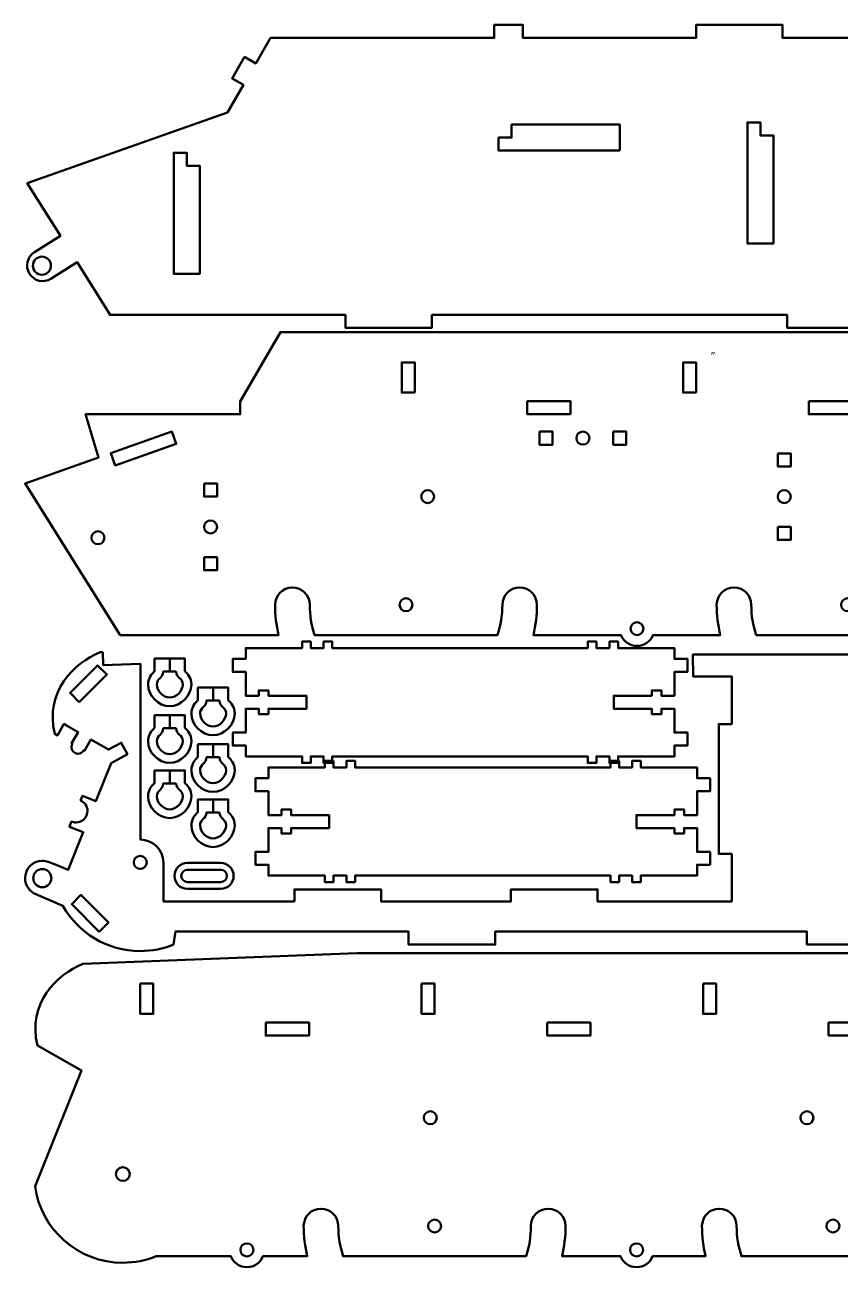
# Model space of a CAD drawing. Header units: inches. Extents: x -370 to 849, y -422 to 797.
# Drawn here: x -368.5 to -179.8, y 199.5 to 486.5 of the extents above; entities that cross this region are included whole.
import ezdxf

# ---------------------------------------------------------------- set-up
doc = ezdxf.new("R2010")
doc.units = ezdxf.units.IN
doc.header["$MEASUREMENT"] = 0
doc.layers.add('Layer 1', color=7, linetype='Continuous')

# ---------------------------------------------------------------- blocks, each defined once
blk = doc.blocks.new('block 77')
at = {"layer": 'Layer 1', "color": 7, "lineweight": 50, "true_color": 0xffffff}
for points in [[(-249.66, 392.49), (-246.66, 392.49), (-246.66, 389.48), (-249.66, 389.48), (-249.66, 392.49)], [(-232.66, 392.49), (-229.66, 392.49), (-229.66, 389.48), (-232.66, 389.48), (-232.66, 392.49)]]:
    blk.add_lwpolyline(points, dxfattribs=at)
blk = doc.blocks.new('block 78')
at = {"layer": 'Layer 1', "color": 7, "lineweight": 50, "true_color": 0xffffff}
for points in [[(-327.16, 380.48), (-324.16, 380.48), (-324.16, 377.48), (-327.16, 377.48), (-327.16, 380.48)], [(-327.16, 363.49), (-324.16, 363.49), (-324.16, 360.49), (-327.16, 360.49), (-327.16, 363.49)]]:
    blk.add_lwpolyline(points, dxfattribs=at)
blk = doc.blocks.new('block 79')
at = {"layer": 'Layer 1', "color": 7, "lineweight": 50, "true_color": 0xffffff}
for points in [[(-194.66, 387.48), (-191.66, 387.48), (-191.66, 384.48), (-194.66, 384.48), (-194.66, 387.48)], [(-194.66, 370.48), (-191.66, 370.48), (-191.66, 367.48), (-194.66, 367.48), (-194.66, 370.48)]]:
    blk.add_lwpolyline(points, dxfattribs=at)
blk = doc.blocks.new('block 76')
at = {"layer": 'Layer 1', "color": 7, "lineweight": 50, "true_color": 0xffffff}
for points in [[(-278.51, 401.5), (-281.51, 401.5), (-281.51, 408.5), (-278.51, 408.5), (-278.51, 401.5)], [(-213.51, 401.5), (-216.51, 401.5), (-216.51, 408.5), (-213.51, 408.5), (-213.51, 401.5)], [(-242.51, 396.5), (-252.51, 396.5), (-252.51, 399.5), (-242.51, 399.5), (-242.51, 396.5)], [(-187.51, 399.5), (-177.51, 399.5), (-177.51, 396.5), (-187.51, 396.5), (-187.51, 399.5)], [(-347.72, 384.67), (-348.71, 387.5), (-334.57, 392.49), (-333.57, 389.66), (-347.72, 384.67)]]:
    blk.add_lwpolyline(points, dxfattribs=at)
for points, knots in [([(-4.93, 388.39), (-4.93, 388.39), (5.21, 394.16), (5.21, 394.16), (7.59, 403.99), (0.8, 410.52), (-5.28, 413.03), (-5.28, 413.03), (-68.51, 415.5), (-68.51, 415.5), (-68.51, 415.5), (-309.51, 415.5), (-309.51, 415.5), (-309.51, 415.5), (-318.78, 399.48), (-318.78, 399.48), (-318.78, 399.48), (-318.78, 396.5), (-318.78, 396.5), (-318.78, 396.5), (-354.51, 396.5), (-354.51, 396.5), (-354.51, 396.5), (-351.51, 386.5), (-351.51, 386.5), (-351.51, 386.5), (-368.51, 380.5), (-368.51, 380.5), (-368.51, 380.5), (-346.51, 345.5), (-346.51, 345.5), (-346.51, 345.5), (-309.93, 345.5), (-309.93, 345.5), (-310.47, 347.78), (-310.75, 350.12), (-310.75, 352.5), (-310.75, 354.71), (-308.96, 356.5), (-306.75, 356.5), (-304.54, 356.5), (-302.75, 354.71), (-302.75, 352.5), (-302.75, 350.1), (-302.37, 347.75), (-301.63, 345.5), (-301.63, 345.5), (-259.38, 345.5), (-259.38, 345.5), (-258.64, 347.74), (-258.26, 350.1), (-258.26, 352.5), (-258.26, 354.71), (-256.47, 356.5), (-254.26, 356.5), (-252.05, 356.5), (-250.26, 354.71), (-250.26, 352.5), (-250.26, 350.12), (-250.54, 347.78), (-251.08, 345.5), (-251.08, 345.5), (-230.87, 345.5), (-230.87, 345.5), (-230.28, 344.02), (-228.84, 342.98), (-227.16, 342.98), (-225.47, 342.98), (-224.03, 344.02), (-223.44, 345.5), (-223.44, 345.5), (-207.94, 345.5), (-207.94, 345.5), (-208.48, 347.78), (-208.76, 350.12), (-208.76, 352.5), (-208.76, 354.71), (-206.97, 356.5), (-204.76, 356.5), (-202.55, 356.5), (-200.76, 354.71), (-200.76, 352.5), (-200.76, 350.1), (-200.38, 347.75), (-199.63, 345.5), (-199.63, 345.5), (-157.39, 345.5), (-157.39, 345.5), (-156.65, 347.74), (-156.26, 350.1), (-156.26, 352.5), (-156.26, 354.71), (-154.47, 356.5), (-152.26, 356.5), (-150.05, 356.5), (-148.26, 354.71), (-148.26, 352.5), (-148.26, 350.12), (-148.54, 347.78), (-149.08, 345.5), (-149.08, 345.5), (-136.87, 345.5), (-136.87, 345.5), (-136.27, 344.02), (-134.84, 342.98), (-133.15, 342.98), (-131.47, 342.98), (-130.03, 344.02), (-129.44, 345.5), (-129.44, 345.5), (-115.94, 345.5), (-115.94, 345.5), (-116.48, 347.78), (-116.76, 350.12), (-116.76, 352.5), (-116.76, 354.71), (-114.97, 356.5), (-112.76, 356.5), (-110.55, 356.5), (-108.76, 354.71), (-108.76, 352.5), (-108.76, 350.1), (-108.38, 347.75), (-107.63, 345.5), (-107.63, 345.5), (-65.39, 345.5), (-65.39, 345.5), (-64.64, 347.74), (-64.26, 350.1), (-64.26, 352.5), (-64.26, 354.71), (-62.47, 356.5), (-60.26, 356.5), (-58.05, 356.5), (-56.26, 354.71), (-56.26, 352.5), (-56.26, 350.12), (-56.54, 347.78), (-57.08, 345.5), (-57.08, 345.5), (-46.86, 345.5), (-46.86, 345.5), (-46.27, 344.02), (-44.84, 342.98), (-43.15, 342.98), (-41.47, 342.98), (-40.03, 344.02), (-39.44, 345.5), (-39.44, 345.5), (-22.18, 345.5), (-22.18, 345.5), (-19.81, 344.54), (-17.22, 344), (-14.51, 344), (-4.14, 344), (4.43, 351.71), (5.79, 361.71), (5.79, 361.71), (-4.93, 388.39), (-4.93, 388.39)], [0, 0, 0, 0, 1, 1, 1, 2, 2, 2, 3, 3, 3, 4, 4, 4, 5, 5, 5, 6, 6, 6, 7, 7, 7, 8, 8, 8, 9, 9, 9, 10, 10, 10, 11, 11, 11, 12, 12, 12, 13, 13, 13, 14, 14, 14, 15, 15, 15, 16, 16, 16, 17, 17, 17, 18, 18, 18, 19, 19, 19, 20, 20, 20, 21, 21, 21, 22, 22, 22, 23, 23, 23, 24, 24, 24, 25, 25, 25, 26, 26, 26, 27, 27, 27, 28, 28, 28, 29, 29, 29, 30, 30, 30, 31, 31, 31, 32, 32, 32, 33, 33, 33, 34, 34, 34, 35, 35, 35, 36, 36, 36, 37, 37, 37, 38, 38, 38, 39, 39, 39, 40, 40, 40, 41, 41, 41, 42, 42, 42, 43, 43, 43, 44, 44, 44, 45, 45, 45, 46, 46, 46, 47, 47, 47, 48, 48, 48, 49, 49, 49, 50, 50, 50, 51, 51, 51, 52, 52, 52, 53, 53, 53, 53]), ([(-239.66, 392.49), (-238.83, 392.49), (-238.16, 391.81), (-238.16, 390.99), (-238.16, 390.16), (-238.83, 389.49), (-239.66, 389.49), (-240.48, 389.49), (-241.16, 390.16), (-241.16, 390.99), (-241.16, 391.81), (-240.48, 392.49), (-239.66, 392.49)], [0, 0, 0, 0, 1, 1, 1, 2, 2, 2, 3, 3, 3, 4, 4, 4, 4]), ([(-275.51, 375.99), (-276.34, 375.99), (-277.01, 376.67), (-277.01, 377.49), (-277.01, 378.32), (-276.34, 378.99), (-275.51, 378.99), (-274.68, 378.99), (-274.01, 378.32), (-274.01, 377.49), (-274.01, 376.67), (-274.68, 375.99), (-275.51, 375.99)], [0, 0, 0, 0, 1, 1, 1, 2, 2, 2, 3, 3, 3, 4, 4, 4, 4]), ([(-193.16, 378.98), (-192.33, 378.98), (-191.66, 378.31), (-191.66, 377.48), (-191.66, 376.66), (-192.33, 375.98), (-193.16, 375.98), (-193.98, 375.98), (-194.66, 376.66), (-194.66, 377.48), (-194.66, 378.31), (-193.98, 378.98), (-193.16, 378.98)], [0, 0, 0, 0, 1, 1, 1, 2, 2, 2, 3, 3, 3, 4, 4, 4, 4]), ([(-325.66, 371.98), (-324.83, 371.98), (-324.16, 371.31), (-324.16, 370.48), (-324.16, 369.65), (-324.83, 368.98), (-325.66, 368.98), (-326.48, 368.98), (-327.16, 369.65), (-327.16, 370.48), (-327.16, 371.31), (-326.48, 371.98), (-325.66, 371.98)], [0, 0, 0, 0, 1, 1, 1, 2, 2, 2, 3, 3, 3, 4, 4, 4, 4]), ([(-351.66, 366.48), (-352.48, 366.48), (-353.16, 367.16), (-353.16, 367.98), (-353.16, 368.81), (-352.48, 369.48), (-351.66, 369.48), (-350.83, 369.48), (-350.16, 368.81), (-350.16, 367.98), (-350.16, 367.16), (-350.83, 366.48), (-351.66, 366.48)], [0, 0, 0, 0, 1, 1, 1, 2, 2, 2, 3, 3, 3, 4, 4, 4, 4]), ([(-280.51, 351), (-281.34, 351), (-282.01, 351.67), (-282.01, 352.5), (-282.01, 353.32), (-281.34, 353.99), (-280.51, 353.99), (-279.68, 353.99), (-279.01, 353.32), (-279.01, 352.5), (-279.01, 351.67), (-279.68, 351), (-280.51, 351)], [0, 0, 0, 0, 1, 1, 1, 2, 2, 2, 3, 3, 3, 4, 4, 4, 4]), ([(-178.51, 351), (-179.34, 351), (-180.01, 351.67), (-180.01, 352.5), (-180.01, 353.32), (-179.34, 353.99), (-178.51, 353.99), (-177.68, 353.99), (-177.01, 353.32), (-177.01, 352.5), (-177.01, 351.67), (-177.68, 351), (-178.51, 351)], [0, 0, 0, 0, 1, 1, 1, 2, 2, 2, 3, 3, 3, 4, 4, 4, 4]), ([(-227.16, 345.48), (-227.99, 345.48), (-228.66, 346.16), (-228.66, 346.98), (-228.66, 347.81), (-227.99, 348.48), (-227.16, 348.48), (-226.33, 348.48), (-225.66, 347.81), (-225.66, 346.98), (-225.66, 346.16), (-226.33, 345.48), (-227.16, 345.48)], [0, 0, 0, 0, 1, 1, 1, 2, 2, 2, 3, 3, 3, 4, 4, 4, 4])]:
    blk.add_open_spline(points, degree=3, knots=knots, dxfattribs=at)
at = {"layer": 'Layer 1'}
for name in ['block 77', 'block 79', 'block 78']:
    blk.add_blockref(name, (0, 0), dxfattribs=at)
blk = doc.blocks.new('block 80')
at = {"layer": 'Layer 1', "color": 7, "lineweight": 50, "true_color": 0xffffff}
for points in [[(-341.9, 264.99), (-338.9, 264.99), (-338.9, 257.98), (-341.9, 257.98), (-341.9, 264.99)], [(-276.9, 264.99), (-273.9, 264.99), (-273.9, 257.98), (-276.9, 257.98), (-276.9, 264.99)], [(-211.9, 264.99), (-208.9, 264.99), (-208.9, 257.98), (-211.9, 257.98), (-211.9, 264.99)], [(-312.9, 255.98), (-302.9, 255.98), (-302.9, 252.98), (-312.9, 252.98), (-312.9, 255.98)], [(-247.9, 255.98), (-237.9, 255.98), (-237.9, 252.98), (-247.9, 252.98), (-247.9, 255.98)], [(-172.9, 252.98), (-182.9, 252.98), (-182.9, 255.98), (-172.9, 255.98), (-172.9, 252.98)]]:
    blk.add_lwpolyline(points, dxfattribs=at)
for points, knots in [([(-366.2, 218.2), (-364.84, 208.2), (-356.28, 200.49), (-345.9, 200.49), (-343.19, 200.49), (-340.6, 201.03), (-338.23, 201.98), (-338.23, 201.98), (-320.97, 201.98), (-320.97, 201.98), (-320.38, 200.51), (-318.94, 199.47), (-317.26, 199.47), (-315.58, 199.47), (-314.14, 200.51), (-313.55, 201.98), (-313.55, 201.98), (-303.33, 201.98), (-303.33, 201.98), (-303.87, 204.27), (-304.15, 206.61), (-304.15, 208.99), (-304.15, 211.19), (-302.36, 212.98), (-300.15, 212.98), (-297.94, 212.98), (-296.15, 211.19), (-296.15, 208.99), (-296.15, 206.59), (-295.77, 204.23), (-295.03, 201.98), (-295.03, 201.98), (-252.78, 201.98), (-252.78, 201.98), (-252.04, 204.23), (-251.66, 206.59), (-251.66, 208.99), (-251.66, 211.19), (-249.87, 212.98), (-247.66, 212.98), (-245.45, 212.98), (-243.66, 211.19), (-243.66, 208.99), (-243.66, 206.61), (-243.94, 204.27), (-244.48, 201.98), (-244.48, 201.98), (-230.97, 201.98), (-230.97, 201.98), (-230.38, 200.51), (-228.94, 199.47), (-227.26, 199.47), (-225.58, 199.47), (-224.14, 200.51), (-223.55, 201.98), (-223.55, 201.98), (-211.33, 201.98), (-211.33, 201.98), (-211.87, 204.27), (-212.15, 206.61), (-212.15, 208.99), (-212.15, 211.19), (-210.36, 212.98), (-208.15, 212.98), (-205.94, 212.98), (-204.15, 211.19), (-204.15, 208.99), (-204.15, 206.59), (-203.77, 204.23), (-203.03, 201.98), (-203.03, 201.98), (-160.78, 201.98), (-160.78, 201.98), (-160.04, 204.23), (-159.66, 206.59), (-159.66, 208.99), (-159.66, 211.19), (-157.87, 212.98), (-155.66, 212.98), (-153.45, 212.98), (-151.66, 211.19), (-151.66, 208.99), (-151.66, 206.61), (-151.94, 204.27), (-152.48, 201.98), (-152.48, 201.98), (-136.97, 201.98), (-136.97, 201.98), (-136.38, 200.51), (-134.94, 199.47), (-133.26, 199.47), (-131.58, 199.47), (-130.14, 200.51), (-129.55, 201.98), (-129.55, 201.98), (-109.34, 201.98), (-109.34, 201.98), (-109.88, 204.27), (-110.16, 206.61), (-110.16, 208.99), (-110.16, 211.19), (-108.37, 212.98), (-106.16, 212.98), (-103.95, 212.98), (-102.16, 211.19), (-102.16, 208.99), (-102.16, 206.59), (-101.78, 204.23), (-101.03, 201.98), (-101.03, 201.98), (-58.79, 201.98), (-58.79, 201.98), (-58.04, 204.23), (-57.66, 206.59), (-57.66, 208.99), (-57.66, 211.19), (-55.87, 212.98), (-53.66, 212.98), (-51.45, 212.98), (-49.66, 211.19), (-49.66, 208.99), (-49.66, 206.61), (-49.94, 204.27), (-50.48, 201.98), (-50.48, 201.98), (-13.9, 201.98), (-13.9, 201.98), (-13.9, 201.98), (8.1, 236.99), (8.1, 236.99), (8.1, 236.99), (-8.9, 242.98), (-8.9, 242.98), (-8.9, 242.98), (-5.9, 252.99), (-5.9, 252.99), (-5.9, 252.99), (-41.63, 252.99), (-41.63, 252.99), (-41.63, 252.99), (-41.63, 255.97), (-41.63, 255.97), (-41.63, 255.97), (-50.9, 271.99), (-50.9, 271.99), (-50.9, 271.99), (-291.9, 271.99), (-291.9, 271.99), (-291.9, 271.99), (-355.13, 269.52), (-355.13, 269.52), (-361.22, 267.01), (-368.01, 260.48), (-365.63, 250.65), (-365.63, 250.65), (-355.49, 244.88), (-355.49, 244.88), (-355.49, 244.88), (-366.2, 218.2), (-366.2, 218.2)], [0, 0, 0, 0, 1, 1, 1, 2, 2, 2, 3, 3, 3, 4, 4, 4, 5, 5, 5, 6, 6, 6, 7, 7, 7, 8, 8, 8, 9, 9, 9, 10, 10, 10, 11, 11, 11, 12, 12, 12, 13, 13, 13, 14, 14, 14, 15, 15, 15, 16, 16, 16, 17, 17, 17, 18, 18, 18, 19, 19, 19, 20, 20, 20, 21, 21, 21, 22, 22, 22, 23, 23, 23, 24, 24, 24, 25, 25, 25, 26, 26, 26, 27, 27, 27, 28, 28, 28, 29, 29, 29, 30, 30, 30, 31, 31, 31, 32, 32, 32, 33, 33, 33, 34, 34, 34, 35, 35, 35, 36, 36, 36, 37, 37, 37, 38, 38, 38, 39, 39, 39, 40, 40, 40, 41, 41, 41, 42, 42, 42, 43, 43, 43, 44, 44, 44, 45, 45, 45, 46, 46, 46, 47, 47, 47, 48, 48, 48, 49, 49, 49, 50, 50, 50, 51, 51, 51, 52, 52, 52, 53, 53, 53, 53]), ([(-276.4, 233.98), (-276.4, 234.81), (-275.73, 235.49), (-274.9, 235.49), (-274.08, 235.49), (-273.4, 234.81), (-273.4, 233.98), (-273.4, 233.15), (-274.08, 232.48), (-274.9, 232.48), (-275.73, 232.48), (-276.4, 233.16), (-276.4, 233.98)], [0, 0, 0, 0, 1, 1, 1, 2, 2, 2, 3, 3, 3, 4, 4, 4, 4]), ([(-189.4, 233.98), (-189.4, 234.81), (-188.73, 235.49), (-187.9, 235.49), (-187.08, 235.49), (-186.4, 234.81), (-186.4, 233.98), (-186.4, 233.15), (-187.08, 232.48), (-187.9, 232.48), (-188.73, 232.48), (-189.4, 233.16), (-189.4, 233.98)], [0, 0, 0, 0, 1, 1, 1, 2, 2, 2, 3, 3, 3, 4, 4, 4, 4]), ([(-347.5, 220.98), (-347.5, 221.87), (-346.79, 222.58), (-345.9, 222.58), (-345.02, 222.58), (-344.3, 221.87), (-344.3, 220.98), (-344.3, 220.1), (-345.02, 219.38), (-345.9, 219.38), (-346.79, 219.38), (-347.5, 220.1), (-347.5, 220.98)], [0, 0, 0, 0, 1, 1, 1, 2, 2, 2, 3, 3, 3, 4, 4, 4, 4]), ([(-275.4, 208.98), (-275.4, 209.81), (-274.73, 210.48), (-273.9, 210.48), (-273.08, 210.48), (-272.4, 209.81), (-272.4, 208.98), (-272.4, 208.15), (-273.08, 207.48), (-273.9, 207.48), (-274.73, 207.49), (-275.4, 208.16), (-275.4, 208.98)], [0, 0, 0, 0, 1, 1, 1, 2, 2, 2, 3, 3, 3, 4, 4, 4, 4]), ([(-183.4, 208.98), (-183.4, 209.81), (-182.73, 210.48), (-181.9, 210.48), (-181.08, 210.48), (-180.4, 209.81), (-180.4, 208.98), (-180.4, 208.15), (-181.08, 207.48), (-181.9, 207.48), (-182.73, 207.48), (-183.4, 208.16), (-183.4, 208.98)], [0, 0, 0, 0, 1, 1, 1, 2, 2, 2, 3, 3, 3, 4, 4, 4, 4]), ([(-318.76, 203.47), (-318.76, 204.3), (-318.09, 204.97), (-317.26, 204.97), (-316.43, 204.97), (-315.76, 204.3), (-315.76, 203.47), (-315.76, 202.64), (-316.43, 201.97), (-317.26, 201.97), (-318.09, 201.97), (-318.76, 202.64), (-318.76, 203.47)], [0, 0, 0, 0, 1, 1, 1, 2, 2, 2, 3, 3, 3, 4, 4, 4, 4]), ([(-228.76, 203.47), (-228.76, 204.3), (-228.09, 204.97), (-227.26, 204.97), (-226.43, 204.97), (-225.76, 204.3), (-225.76, 203.47), (-225.76, 202.64), (-226.43, 201.97), (-227.26, 201.97), (-228.09, 201.97), (-228.76, 202.64), (-228.76, 203.47)], [0, 0, 0, 0, 1, 1, 1, 2, 2, 2, 3, 3, 3, 4, 4, 4, 4])]:
    blk.add_open_spline(points, degree=3, knots=knots, dxfattribs=at)
blk = doc.blocks.new('block 92')
at = {"layer": 'Layer 1', "color": 7, "lineweight": 50, "true_color": 0xffffff}
blk.add_open_spline([(-320.33, 289.86), (-320.33, 291.51), (-321.68, 292.86), (-323.33, 292.86), (-323.33, 292.86), (-330.98, 292.86), (-330.98, 292.86), (-332.63, 292.86), (-333.98, 291.51), (-333.98, 289.86), (-333.98, 289.86), (-333.98, 289.86), (-333.98, 289.86), (-333.98, 288.2), (-332.63, 286.86), (-330.98, 286.86), (-330.98, 286.86), (-323.33, 286.86), (-323.33, 286.86), (-321.68, 286.86), (-320.33, 288.2), (-320.33, 289.86), (-320.33, 289.86), (-320.33, 289.86), (-320.33, 289.86)], degree=3, knots=[0, 0, 0, 0, 1, 1, 1, 2, 2, 2, 3, 3, 3, 4, 4, 4, 5, 5, 5, 6, 6, 6, 7, 7, 7, 8, 8, 8, 8], dxfattribs=at)
at = {"layer": 'Layer 1', "color": 240, "lineweight": 50, "true_color": 0xed1c24}
blk.add_open_spline([(-321.89, 289.86), (-321.89, 290.65), (-322.53, 291.3), (-323.33, 291.3), (-323.33, 291.3), (-330.99, 291.3), (-330.99, 291.3), (-331.78, 291.3), (-332.43, 290.65), (-332.43, 289.86), (-332.43, 289.86), (-332.43, 289.86), (-332.43, 289.86), (-332.43, 289.06), (-331.78, 288.42), (-330.99, 288.42), (-330.99, 288.42), (-323.33, 288.42), (-323.33, 288.42), (-322.53, 288.42), (-321.89, 289.06), (-321.89, 289.86), (-321.89, 289.86), (-321.89, 289.86), (-321.89, 289.86)], degree=3, knots=[0, 0, 0, 0, 1, 1, 1, 2, 2, 2, 3, 3, 3, 4, 4, 4, 5, 5, 5, 6, 6, 6, 7, 7, 7, 8, 8, 8, 8], dxfattribs=at)

msp = doc.modelspace()

# ---------------------------------------------------------------- linework, layer by layer
at = {"layer": 'Layer 1', "color": 7, "lineweight": 50, "true_color": 0xffffff}
for points in [[(-231.14, 457.44), (-259.14, 457.44), (-259.14, 460.44), (-256.14, 460.44), (-256.14, 463.44), (-231.14, 463.44), (-231.14, 457.44)], [(-195.64, 435.94), (-201.64, 435.94), (-201.64, 463.94), (-198.64, 463.94), (-198.64, 460.94), (-195.64, 460.94), (-195.64, 435.94), (-195.64, 435.94)], [(-328.14, 428.94), (-334.14, 428.94), (-334.14, 456.94), (-331.14, 456.94), (-331.14, 453.94), (-328.14, 453.94), (-328.14, 428.94), (-328.14, 428.94)], [(-302.53, 343.98), (-304.53, 343.98), (-304.53, 342.48), (-317.53, 342.48), (-317.53, 339.98), (-320.53, 339.98), (-320.53, 336.98), (-317.53, 336.98), (-317.53, 331.49), (-314.53, 331.49), (-314.53, 332.73), (-312.28, 332.73), (-312.28, 331.49), (-303.53, 331.49), (-303.53, 328.49), (-312.28, 328.49), (-312.28, 327.23), (-314.53, 327.23), (-314.53, 328.49), (-317.53, 328.49), (-317.53, 322.98), (-320.53, 322.98), (-320.53, 319.98), (-317.53, 319.98), (-317.53, 317.48), (-304.53, 317.48), (-304.53, 315.98), (-302.53, 315.98), (-302.53, 317.48), (-299.53, 317.48), (-299.53, 315.98), (-297.53, 315.98), (-297.53, 317.48), (-238.53, 317.48), (-238.53, 315.98), (-236.53, 315.98), (-236.53, 317.48), (-233.53, 317.48), (-233.53, 315.98), (-231.52, 315.98), (-231.52, 317.48), (-218.53, 317.48), (-218.53, 319.98), (-215.53, 319.98), (-215.53, 322.98), (-218.53, 322.98), (-218.53, 328.49), (-221.52, 328.49), (-221.52, 327.23), (-223.77, 327.23), (-223.77, 328.49), (-232.52, 328.49), (-232.52, 331.49), (-223.77, 331.49), (-223.77, 332.73), (-221.52, 332.73), (-221.52, 331.49), (-218.53, 331.49), (-218.53, 336.98), (-215.53, 336.98), (-215.53, 339.98), (-218.53, 339.98), (-218.53, 342.48), (-231.52, 342.48), (-231.52, 343.98), (-233.53, 343.98), (-233.53, 342.48), (-236.53, 342.48), (-236.53, 343.98), (-238.53, 343.98), (-238.53, 342.48), (-297.53, 342.48), (-297.53, 343.98), (-299.53, 343.98), (-299.53, 342.48), (-302.53, 342.48), (-302.53, 343.98)], [(-335.08, 340.08), (-335.08, 337.08)], [(-355.98, 330.01), (-358.1, 332.13), (-351.73, 338.49), (-349.61, 336.37), (-355.98, 330.01)], [(-325.08, 333.37), (-325.08, 330.37)], [(-335.08, 326.99), (-335.08, 323.98)], [(-325.08, 320.27), (-325.08, 317.27)], [(-297.28, 316.42), (-299.28, 316.42), (-299.28, 314.92), (-312.28, 314.92), (-312.28, 312.42), (-315.28, 312.42), (-315.28, 309.42), (-312.28, 309.42), (-312.28, 303.92), (-309.28, 303.92), (-309.28, 305.17), (-307.04, 305.17), (-307.04, 303.92), (-298.28, 303.92), (-298.28, 300.92), (-307.04, 300.92), (-307.04, 299.67), (-309.28, 299.67), (-309.28, 300.92), (-312.28, 300.92), (-312.28, 295.42), (-315.28, 295.42), (-315.28, 292.42), (-312.28, 292.42), (-312.28, 289.92), (-299.28, 289.92), (-299.28, 288.42), (-297.28, 288.42), (-297.28, 289.92), (-294.28, 289.92), (-294.28, 288.42), (-292.28, 288.42), (-292.28, 289.92), (-233.28, 289.92), (-233.28, 288.42), (-231.28, 288.42), (-231.28, 289.92), (-228.28, 289.92), (-228.28, 288.42), (-226.28, 288.42), (-226.28, 289.92), (-213.28, 289.92), (-213.28, 292.42), (-210.28, 292.42), (-210.28, 295.42), (-213.28, 295.42), (-213.28, 300.92), (-216.28, 300.92), (-216.28, 299.67), (-218.52, 299.67), (-218.52, 300.92), (-227.28, 300.92), (-227.28, 303.92), (-218.52, 303.92), (-218.52, 305.17), (-216.28, 305.17), (-216.28, 303.92), (-213.28, 303.92), (-213.28, 309.42), (-210.28, 309.42), (-210.28, 312.42), (-213.28, 312.42), (-213.28, 314.92), (-226.28, 314.92), (-226.28, 316.42), (-228.28, 316.42), (-228.28, 314.92), (-231.28, 314.92), (-231.28, 316.42), (-233.28, 316.42), (-233.28, 314.92), (-292.28, 314.92), (-292.28, 316.42), (-294.28, 316.42), (-294.28, 314.92), (-297.28, 314.92), (-297.28, 316.42)], [(-335.08, 314.23), (-335.08, 311.23)], [(-325.08, 307.53), (-325.08, 304.53)], [(-351.36, 276.97), (-357.73, 283.33), (-355.61, 285.45), (-349.24, 279.09), (-351.36, 276.97)]]:
    msp.add_lwpolyline(points, dxfattribs=at)
for points, knots in [([(4.1, 435.83), (3.63, 435.83), (3.18, 435.75), (2.76, 435.6), (2.76, 435.6), (0.9, 434.9), (0.9, 434.9), (0.9, 434.9), (-1.87, 433.75), (-1.87, 433.75), (-1.87, 433.75), (-5.36, 442.43), (-5.36, 442.43), (-5.36, 442.43), (-2.57, 443.55), (-2.57, 443.55), (-2.57, 443.55), (-2.15, 443.73), (-2.15, 443.73), (-2.15, 443.73), (-2.14, 448.94), (-2.14, 448.94), (-2.14, 448.94), (0.86, 448.94), (0.86, 448.94), (0.86, 448.94), (0.86, 451.94), (0.86, 451.94), (0.86, 451.94), (-2.14, 451.94), (-2.14, 451.94), (-2.14, 451.94), (-2.36, 451.94), (-2.36, 451.94), (-2.36, 451.94), (-8.24, 449.59), (-8.24, 449.59), (-8.24, 449.59), (-11.78, 458.42), (-11.78, 458.42), (-11.78, 458.42), (-15.56, 460.49), (-15.56, 460.49), (-15.56, 460.49), (-14.11, 463.12), (-14.11, 463.12), (-14.11, 463.12), (-11.21, 461.53), (-11.21, 461.53), (-11.21, 461.53), (-7.13, 463.84), (-7.13, 463.84), (-7.13, 463.84), (-5.64, 461.23), (-5.64, 461.23), (-5.64, 461.23), (-5.44, 461.35), (-5.44, 461.35), (-5.18, 460.88), (-4.7, 460.56), (-4.13, 460.56), (-3.3, 460.56), (-2.63, 461.23), (-2.63, 462.06), (-2.63, 462.34), (-2.71, 462.6), (-2.84, 462.82), (-2.84, 462.82), (-2.67, 462.92), (-2.67, 462.92), (-2.67, 462.92), (-4.16, 465.53), (-4.16, 465.53), (-4.16, 465.53), (-1.46, 467.07), (-1.46, 467.07), (-1.46, 467.07), (-0.89, 467.47), (-0.89, 467.47), (-0.89, 467.47), (0.61, 464.79), (0.61, 464.79), (0.61, 464.79), (1.22, 465.13), (1.22, 465.13), (3.6, 474.97), (-3.19, 481.49), (-9.28, 484.01), (-9.28, 484.01), (-9.84, 484.03), (-9.84, 484.03), (-9.84, 484.03), (-9.95, 481.04), (-9.95, 481.04), (-9.95, 481.04), (-9.97, 481.03), (-9.97, 481.03), (-9.97, 481.03), (-18.54, 481.37), (-18.54, 481.37), (-18.54, 481.37), (-18.54, 440.75), (-18.54, 440.75), (-21.48, 440.75), (-23.86, 438.37), (-23.86, 435.43), (-23.86, 435.43), (-23.86, 426.44), (-23.86, 426.44), (-23.86, 426.44), (-54.14, 426.44), (-54.14, 426.44), (-54.14, 426.44), (-54.14, 429.23), (-54.14, 429.23), (-54.14, 429.23), (-74.13, 429.23), (-74.13, 429.23), (-74.13, 429.23), (-74.13, 426.44), (-74.13, 426.44), (-74.13, 426.44), (-104.13, 426.44), (-104.13, 426.44), (-104.13, 426.44), (-104.13, 429.23), (-104.13, 429.23), (-104.13, 429.23), (-124.13, 429.23), (-124.13, 429.23), (-124.13, 429.23), (-124.13, 426.44), (-124.13, 426.44), (-124.13, 426.44), (-155.14, 426.44), (-155.14, 426.44), (-155.14, 426.44), (-155.14, 437.44), (-155.14, 437.44), (-155.14, 437.44), (-152.14, 437.44), (-152.14, 437.44), (-152.14, 437.44), (-152.14, 467.44), (-152.14, 467.44), (-152.14, 467.44), (-155.14, 467.44), (-155.14, 467.44), (-155.14, 467.44), (-155.14, 478.44), (-155.14, 478.44), (-155.14, 478.44), (-146.2, 478.44), (-146.2, 478.44), (-146.2, 478.44), (-146.16, 483.47), (-146.16, 483.47), (-146.16, 483.47), (-193.52, 483.47), (-193.52, 483.47), (-193.52, 483.47), (-193.52, 486.47), (-193.52, 486.47), (-193.52, 486.47), (-213.52, 486.47), (-213.52, 486.47), (-213.52, 486.47), (-213.52, 483.47), (-213.52, 483.47), (-213.52, 483.47), (-253.52, 483.47), (-253.52, 483.47), (-253.52, 483.47), (-253.52, 486.47), (-253.52, 486.47), (-253.52, 486.47), (-260.14, 486.47), (-260.14, 486.47), (-260.14, 486.47), (-260.14, 483.47), (-260.14, 483.47), (-260.14, 483.47), (-311.78, 483.47), (-311.78, 483.47), (-311.78, 483.47), (-315.21, 477.55), (-315.21, 477.55), (-315.21, 477.55), (-317.81, 479.05), (-317.81, 479.05), (-317.81, 479.05), (-320.68, 474.1), (-320.68, 474.1), (-320.68, 474.1), (-318.08, 472.59), (-318.08, 472.59), (-318.08, 472.59), (-321.77, 466.22), (-321.77, 466.22), (-321.77, 466.22), (-367.98, 449.89), (-367.98, 449.89), (-367.98, 449.89), (-360.33, 437.73), (-360.33, 437.73), (-360.33, 437.73), (-366.34, 433.93), (-366.34, 433.93), (-368.03, 432.88), (-368.55, 430.65), (-367.49, 428.96), (-366.44, 427.27), (-364.21, 426.75), (-362.52, 427.81), (-362.52, 427.81), (-356.49, 431.63), (-356.49, 431.63), (-356.49, 431.63), (-348.86, 419.48), (-348.86, 419.48), (-348.86, 419.48), (-294.51, 419.48), (-294.51, 419.48), (-294.51, 419.48), (-294.51, 416.48), (-294.51, 416.48), (-294.51, 416.48), (-274.51, 416.48), (-274.51, 416.48), (-274.51, 416.48), (-274.51, 419.48), (-274.51, 419.48), (-274.51, 419.48), (-192.51, 419.48), (-192.51, 419.48), (-192.51, 419.48), (-192.51, 416.48), (-192.51, 416.48), (-192.51, 416.48), (-172.51, 416.48), (-172.51, 416.48), (-172.51, 416.48), (-172.51, 419.48), (-172.51, 419.48), (-172.51, 419.48), (-100.51, 419.48), (-100.51, 419.48), (-100.51, 419.48), (-100.51, 416.48), (-100.51, 416.48), (-100.51, 416.48), (-80.51, 416.48), (-80.51, 416.48), (-80.51, 416.48), (-80.51, 419.48), (-80.51, 419.48), (-80.51, 419.48), (-26.64, 419.48), (-26.64, 419.48), (-26.64, 419.48), (-26.19, 416.48), (-26.19, 416.48), (-23.81, 415.52), (-21.23, 414.98), (-18.51, 414.98), (-10.84, 414.98), (-4.15, 419.2), (-0.64, 425.45), (-0.64, 425.45), (5.6, 428.12), (5.6, 428.12), (7.06, 428.72), (8.1, 430.15), (8.1, 431.83), (8.1, 434.04), (6.3, 435.83), (4.1, 435.83)], [0, 0, 0, 0, 1, 1, 1, 2, 2, 2, 3, 3, 3, 4, 4, 4, 5, 5, 5, 6, 6, 6, 7, 7, 7, 8, 8, 8, 9, 9, 9, 10, 10, 10, 11, 11, 11, 12, 12, 12, 13, 13, 13, 14, 14, 14, 15, 15, 15, 16, 16, 16, 17, 17, 17, 18, 18, 18, 19, 19, 19, 20, 20, 20, 21, 21, 21, 22, 22, 22, 23, 23, 23, 24, 24, 24, 25, 25, 25, 26, 26, 26, 27, 27, 27, 28, 28, 28, 29, 29, 29, 30, 30, 30, 31, 31, 31, 32, 32, 32, 33, 33, 33, 34, 34, 34, 35, 35, 35, 36, 36, 36, 37, 37, 37, 38, 38, 38, 39, 39, 39, 40, 40, 40, 41, 41, 41, 42, 42, 42, 43, 43, 43, 44, 44, 44, 45, 45, 45, 46, 46, 46, 47, 47, 47, 48, 48, 48, 49, 49, 49, 50, 50, 50, 51, 51, 51, 52, 52, 52, 53, 53, 53, 54, 54, 54, 55, 55, 55, 56, 56, 56, 57, 57, 57, 58, 58, 58, 59, 59, 59, 60, 60, 60, 61, 61, 61, 62, 62, 62, 63, 63, 63, 64, 64, 64, 65, 65, 65, 66, 66, 66, 67, 67, 67, 68, 68, 68, 69, 69, 69, 70, 70, 70, 71, 71, 71, 72, 72, 72, 73, 73, 73, 74, 74, 74, 75, 75, 75, 76, 76, 76, 77, 77, 77, 78, 78, 78, 79, 79, 79, 80, 80, 80, 81, 81, 81, 82, 82, 82, 83, 83, 83, 84, 84, 84, 85, 85, 85, 86, 86, 86, 87, 87, 87, 88, 88, 88, 89, 89, 89, 90, 90, 90, 91, 91, 91, 92, 92, 92, 92]), ([(-364.6, 428.73), (-365.76, 428.73), (-366.7, 429.67), (-366.7, 430.83), (-366.7, 431.99), (-365.76, 432.92), (-364.6, 432.92), (-363.45, 432.92), (-362.51, 431.99), (-362.51, 430.83), (-362.51, 429.67), (-363.45, 428.73), (-364.6, 428.73)], [0, 0, 0, 0, 1, 1, 1, 2, 2, 2, 3, 3, 3, 4, 4, 4, 4]), ([(5.92, 291.44), (5.92, 291.44), (-0.09, 295.24), (-0.09, 295.24), (-0.09, 295.24), (7.56, 307.4), (7.56, 307.4), (7.56, 307.4), (-38.65, 323.73), (-38.65, 323.73), (-38.65, 323.73), (-42.34, 330.1), (-42.34, 330.1), (-42.34, 330.1), (-39.74, 331.61), (-39.74, 331.61), (-39.74, 331.61), (-42.61, 336.56), (-42.61, 336.56), (-42.61, 336.56), (-45.2, 335.06), (-45.2, 335.06), (-45.2, 335.06), (-48.63, 340.99), (-48.63, 340.99), (-48.63, 340.99), (-100.27, 340.99), (-100.27, 340.99), (-100.27, 340.99), (-100.27, 343.99), (-100.27, 343.99), (-100.27, 343.99), (-106.89, 343.99), (-106.89, 343.99), (-106.89, 343.99), (-106.89, 340.99), (-106.89, 340.99), (-106.89, 340.99), (-146.89, 340.99), (-146.89, 340.99), (-146.89, 340.99), (-146.89, 343.99), (-146.89, 343.99), (-146.89, 343.99), (-166.89, 343.99), (-166.89, 343.99), (-166.89, 343.99), (-166.89, 340.99), (-166.89, 340.99), (-166.89, 340.99), (-214.26, 340.99), (-214.26, 340.99), (-214.26, 340.99), (-214.22, 335.95), (-214.22, 335.95), (-214.22, 335.95), (-205.27, 335.95), (-205.27, 335.95), (-205.27, 335.95), (-205.27, 324.95), (-205.27, 324.95), (-205.27, 324.95), (-208.27, 324.95), (-208.27, 324.95), (-208.27, 324.95), (-208.27, 294.95), (-208.27, 294.95), (-208.27, 294.95), (-205.27, 294.95), (-205.27, 294.95), (-205.27, 294.95), (-205.27, 283.95), (-205.27, 283.95), (-205.27, 283.95), (-236.27, 283.95), (-236.27, 283.95), (-236.27, 283.95), (-236.27, 286.74), (-236.27, 286.74), (-236.27, 286.74), (-256.27, 286.74), (-256.27, 286.74), (-256.27, 286.74), (-256.27, 283.95), (-256.27, 283.95), (-256.27, 283.95), (-286.27, 283.95), (-286.27, 283.95), (-286.27, 283.95), (-286.27, 286.74), (-286.27, 286.74), (-286.27, 286.74), (-306.27, 286.74), (-306.27, 286.74), (-306.27, 286.74), (-306.27, 283.95), (-306.27, 283.95), (-306.27, 283.95), (-336.55, 283.95), (-336.55, 283.95), (-336.55, 283.95), (-336.55, 292.94), (-336.55, 292.94), (-336.55, 295.88), (-338.93, 298.26), (-341.87, 298.26), (-341.87, 298.26), (-341.87, 338.88), (-341.87, 338.88), (-341.87, 338.88), (-350.44, 338.54), (-350.44, 338.54), (-350.44, 338.54), (-350.46, 338.55), (-350.46, 338.55), (-350.46, 338.55), (-350.57, 341.54), (-350.57, 341.54), (-350.57, 341.54), (-351.13, 341.52), (-351.13, 341.52), (-357.22, 339.01), (-364.01, 332.48), (-361.63, 322.65), (-361.63, 322.65), (-361.02, 322.3), (-361.02, 322.3), (-361.02, 322.3), (-359.52, 324.98), (-359.52, 324.98), (-359.52, 324.98), (-358.95, 324.58), (-358.95, 324.58), (-358.95, 324.58), (-356.25, 323.04), (-356.25, 323.04), (-356.25, 323.04), (-357.74, 320.43), (-357.74, 320.43), (-357.74, 320.43), (-357.57, 320.34), (-357.57, 320.34), (-357.7, 320.11), (-357.78, 319.85), (-357.78, 319.57), (-357.78, 318.74), (-357.11, 318.07), (-356.28, 318.07), (-355.72, 318.07), (-355.23, 318.39), (-354.97, 318.86), (-354.97, 318.86), (-354.77, 318.74), (-354.77, 318.74), (-354.77, 318.74), (-353.28, 321.35), (-353.28, 321.35), (-353.28, 321.35), (-349.2, 319.04), (-349.2, 319.04), (-349.2, 319.04), (-346.3, 320.63), (-346.3, 320.63), (-346.3, 320.63), (-344.86, 318), (-344.86, 318), (-344.86, 318), (-348.63, 315.93), (-348.63, 315.93), (-348.63, 315.93), (-352.18, 307.1), (-352.18, 307.1), (-352.18, 307.1), (-355.25, 308.33), (-355.25, 308.33), (-355.25, 308.33), (-355.69, 307.29), (-355.69, 307.29), (-354.75, 306.88), (-354.08, 305.95), (-354.08, 304.85), (-354.08, 303.39), (-355.27, 302.21), (-356.73, 302.21), (-357.1, 302.21), (-357.44, 302.28), (-357.76, 302.42), (-357.76, 302.42), (-358.26, 301.25), (-358.26, 301.25), (-358.26, 301.25), (-357.84, 301.07), (-357.84, 301.07), (-357.84, 301.07), (-355.05, 299.94), (-355.05, 299.94), (-355.05, 299.94), (-358.54, 291.26), (-358.54, 291.26), (-358.54, 291.26), (-361.32, 292.41), (-361.32, 292.41), (-361.32, 292.41), (-363.18, 293.11), (-363.18, 293.11), (-363.6, 293.26), (-364.04, 293.34), (-364.51, 293.34), (-366.72, 293.34), (-368.51, 291.55), (-368.51, 289.34), (-368.51, 287.66), (-367.48, 286.23), (-366.01, 285.63), (-366.01, 285.63), (-359.77, 282.96), (-359.77, 282.96), (-356.26, 276.71), (-349.57, 272.5), (-341.9, 272.5), (-339.19, 272.5), (-336.6, 273.03), (-334.23, 273.99), (-334.23, 273.99), (-333.78, 276.99), (-333.78, 276.99), (-333.78, 276.99), (-279.9, 276.99), (-279.9, 276.99), (-279.9, 276.99), (-279.9, 273.99), (-279.9, 273.99), (-279.9, 273.99), (-259.9, 273.99), (-259.9, 273.99), (-259.9, 273.99), (-259.9, 276.99), (-259.9, 276.99), (-259.9, 276.99), (-187.9, 276.99), (-187.9, 276.99), (-187.9, 276.99), (-187.9, 274), (-187.9, 274), (-187.9, 274), (-167.9, 274), (-167.9, 274), (-167.9, 274), (-167.9, 276.99), (-167.9, 276.99), (-167.9, 276.99), (-85.9, 276.99), (-85.9, 276.99), (-85.9, 276.99), (-85.9, 274), (-85.9, 274), (-85.9, 274), (-65.9, 274), (-65.9, 274), (-65.9, 274), (-65.9, 276.99), (-65.9, 276.99), (-65.9, 276.99), (-11.56, 276.99), (-11.56, 276.99), (-11.56, 276.99), (-3.92, 289.14), (-3.92, 289.14), (-3.92, 289.14), (2.1, 285.32), (2.1, 285.32), (3.8, 284.27), (6.02, 284.78), (7.08, 286.47), (8.13, 288.17), (7.61, 290.39), (5.92, 291.44)], [0, 0, 0, 0, 1, 1, 1, 2, 2, 2, 3, 3, 3, 4, 4, 4, 5, 5, 5, 6, 6, 6, 7, 7, 7, 8, 8, 8, 9, 9, 9, 10, 10, 10, 11, 11, 11, 12, 12, 12, 13, 13, 13, 14, 14, 14, 15, 15, 15, 16, 16, 16, 17, 17, 17, 18, 18, 18, 19, 19, 19, 20, 20, 20, 21, 21, 21, 22, 22, 22, 23, 23, 23, 24, 24, 24, 25, 25, 25, 26, 26, 26, 27, 27, 27, 28, 28, 28, 29, 29, 29, 30, 30, 30, 31, 31, 31, 32, 32, 32, 33, 33, 33, 34, 34, 34, 35, 35, 35, 36, 36, 36, 37, 37, 37, 38, 38, 38, 39, 39, 39, 40, 40, 40, 41, 41, 41, 42, 42, 42, 43, 43, 43, 44, 44, 44, 45, 45, 45, 46, 46, 46, 47, 47, 47, 48, 48, 48, 49, 49, 49, 50, 50, 50, 51, 51, 51, 52, 52, 52, 53, 53, 53, 54, 54, 54, 55, 55, 55, 56, 56, 56, 57, 57, 57, 58, 58, 58, 59, 59, 59, 60, 60, 60, 61, 61, 61, 62, 62, 62, 63, 63, 63, 64, 64, 64, 65, 65, 65, 66, 66, 66, 67, 67, 67, 68, 68, 68, 69, 69, 69, 70, 70, 70, 71, 71, 71, 72, 72, 72, 73, 73, 73, 74, 74, 74, 75, 75, 75, 76, 76, 76, 77, 77, 77, 78, 78, 78, 79, 79, 79, 80, 80, 80, 81, 81, 81, 82, 82, 82, 83, 83, 83, 84, 84, 84, 85, 85, 85, 86, 86, 86, 87, 87, 87, 88, 88, 88, 89, 89, 89, 90, 90, 90, 91, 91, 91, 92, 92, 92, 92]), ([(-333.58, 340.08), (-333.58, 340.08), (-336.58, 340.08), (-336.58, 340.08), (-336.58, 340.08), (-338.58, 340.08), (-338.58, 340.08), (-338.58, 340.08), (-338.58, 337.17), (-338.58, 337.17), (-338.62, 337.11), (-338.69, 337.05), (-338.74, 337), (-339.21, 336.53), (-340.08, 335.66), (-340.08, 334.08), (-340.08, 331.47), (-337.69, 329.08), (-335.08, 329.08), (-332.46, 329.08), (-330.08, 331.47), (-330.08, 334.08), (-330.08, 335.66), (-330.95, 336.53), (-331.41, 337), (-331.47, 337.05), (-331.53, 337.11), (-331.58, 337.17), (-331.58, 337.17), (-331.58, 340.08), (-331.58, 340.08), (-331.58, 340.08), (-333.58, 340.08), (-333.58, 340.08), (-333.58, 340.08), (-333.58, 340.08), (-333.58, 340.08)], [0, 0, 0, 0, 1, 1, 1, 2, 2, 2, 3, 3, 3, 4, 4, 4, 5, 5, 5, 6, 6, 6, 7, 7, 7, 8, 8, 8, 9, 9, 9, 10, 10, 10, 11, 11, 11, 12, 12, 12, 12]), ([(-333.58, 337.08), (-333.58, 335.58), (-332.08, 335.58), (-332.08, 334.08), (-332.08, 332.58), (-333.58, 331.08), (-335.08, 331.08), (-336.58, 331.08), (-338.08, 332.58), (-338.08, 334.08), (-338.08, 335.58), (-336.58, 335.58), (-336.58, 337.08), (-336.58, 337.08), (-333.58, 337.08), (-333.58, 337.08)], [0, 0, 0, 0, 1, 1, 1, 2, 2, 2, 3, 3, 3, 4, 4, 4, 5, 5, 5, 5]), ([(-323.58, 333.37), (-323.58, 333.37), (-326.58, 333.37), (-326.58, 333.37), (-326.58, 333.37), (-328.58, 333.37), (-328.58, 333.37), (-328.58, 333.37), (-328.58, 330.45), (-328.58, 330.45), (-328.62, 330.4), (-328.69, 330.34), (-328.74, 330.29), (-329.21, 329.82), (-330.08, 328.95), (-330.08, 327.37), (-330.08, 324.75), (-327.69, 322.37), (-325.08, 322.37), (-322.46, 322.37), (-320.08, 324.75), (-320.08, 327.37), (-320.08, 328.95), (-320.95, 329.82), (-321.41, 330.29), (-321.46, 330.34), (-321.53, 330.4), (-321.58, 330.45), (-321.58, 330.45), (-321.58, 333.36), (-321.58, 333.36), (-321.58, 333.36), (-323.58, 333.37), (-323.58, 333.37), (-323.58, 333.37), (-323.58, 333.37), (-323.58, 333.37)], [0, 0, 0, 0, 1, 1, 1, 2, 2, 2, 3, 3, 3, 4, 4, 4, 5, 5, 5, 6, 6, 6, 7, 7, 7, 8, 8, 8, 9, 9, 9, 10, 10, 10, 11, 11, 11, 12, 12, 12, 12]), ([(-323.58, 330.37), (-323.58, 328.87), (-322.08, 328.87), (-322.08, 327.37), (-322.08, 325.87), (-323.58, 324.37), (-325.08, 324.37), (-326.58, 324.37), (-328.08, 325.87), (-328.08, 327.37), (-328.08, 328.87), (-326.58, 328.87), (-326.58, 330.37), (-326.58, 330.37), (-323.58, 330.37), (-323.58, 330.37)], [0, 0, 0, 0, 1, 1, 1, 2, 2, 2, 3, 3, 3, 4, 4, 4, 5, 5, 5, 5]), ([(-333.58, 326.99), (-333.58, 326.99), (-336.58, 326.99), (-336.58, 326.99), (-336.58, 326.99), (-338.58, 326.99), (-338.58, 326.99), (-338.58, 326.99), (-338.58, 324.07), (-338.58, 324.07), (-338.62, 324.02), (-338.69, 323.95), (-338.74, 323.9), (-339.21, 323.43), (-340.08, 322.56), (-340.08, 320.98), (-340.08, 318.37), (-337.69, 315.98), (-335.08, 315.98), (-332.46, 315.98), (-330.08, 318.37), (-330.08, 320.98), (-330.08, 322.56), (-330.95, 323.43), (-331.41, 323.9), (-331.47, 323.95), (-331.53, 324.02), (-331.58, 324.07), (-331.58, 324.07), (-331.58, 326.98), (-331.58, 326.98), (-331.58, 326.98), (-333.58, 326.99), (-333.58, 326.99), (-333.58, 326.99), (-333.58, 326.99), (-333.58, 326.99)], [0, 0, 0, 0, 1, 1, 1, 2, 2, 2, 3, 3, 3, 4, 4, 4, 5, 5, 5, 6, 6, 6, 7, 7, 7, 8, 8, 8, 9, 9, 9, 10, 10, 10, 11, 11, 11, 12, 12, 12, 12]), ([(-333.58, 323.98), (-333.58, 322.48), (-332.08, 322.48), (-332.08, 320.98), (-332.08, 319.48), (-333.58, 317.98), (-335.08, 317.98), (-336.58, 317.98), (-338.08, 319.48), (-338.08, 320.98), (-338.08, 322.48), (-336.58, 322.48), (-336.58, 323.98), (-336.58, 323.98), (-333.58, 323.98), (-333.58, 323.98)], [0, 0, 0, 0, 1, 1, 1, 2, 2, 2, 3, 3, 3, 4, 4, 4, 5, 5, 5, 5]), ([(-323.58, 320.27), (-323.58, 320.27), (-326.58, 320.27), (-326.58, 320.27), (-326.58, 320.27), (-328.58, 320.27), (-328.58, 320.27), (-328.58, 320.27), (-328.58, 317.35), (-328.58, 317.35), (-328.62, 317.3), (-328.69, 317.24), (-328.74, 317.19), (-329.21, 316.72), (-330.08, 315.85), (-330.08, 314.27), (-330.08, 311.66), (-327.69, 309.27), (-325.08, 309.27), (-322.46, 309.27), (-320.08, 311.66), (-320.08, 314.27), (-320.08, 315.85), (-320.95, 316.72), (-321.41, 317.19), (-321.46, 317.24), (-321.53, 317.3), (-321.58, 317.36), (-321.58, 317.36), (-321.58, 320.27), (-321.58, 320.27), (-321.58, 320.27), (-323.58, 320.27), (-323.58, 320.27), (-323.58, 320.27), (-323.58, 320.27), (-323.58, 320.27)], [0, 0, 0, 0, 1, 1, 1, 2, 2, 2, 3, 3, 3, 4, 4, 4, 5, 5, 5, 6, 6, 6, 7, 7, 7, 8, 8, 8, 9, 9, 9, 10, 10, 10, 11, 11, 11, 12, 12, 12, 12]), ([(-323.58, 317.27), (-323.58, 315.77), (-322.08, 315.77), (-322.08, 314.27), (-322.08, 312.77), (-323.58, 311.27), (-325.08, 311.27), (-326.58, 311.27), (-328.08, 312.77), (-328.08, 314.27), (-328.08, 315.77), (-326.58, 315.77), (-326.58, 317.27), (-326.58, 317.27), (-323.58, 317.27), (-323.58, 317.27)], [0, 0, 0, 0, 1, 1, 1, 2, 2, 2, 3, 3, 3, 4, 4, 4, 5, 5, 5, 5]), ([(-333.58, 314.23), (-333.58, 314.23), (-336.58, 314.23), (-336.58, 314.23), (-336.58, 314.23), (-338.58, 314.23), (-338.58, 314.23), (-338.58, 314.23), (-338.58, 311.32), (-338.58, 311.32), (-338.62, 311.26), (-338.69, 311.2), (-338.74, 311.15), (-339.21, 310.68), (-340.08, 309.81), (-340.08, 308.23), (-340.08, 305.62), (-337.69, 303.23), (-335.08, 303.23), (-332.46, 303.23), (-330.08, 305.62), (-330.08, 308.23), (-330.08, 309.81), (-330.95, 310.68), (-331.41, 311.15), (-331.47, 311.2), (-331.53, 311.26), (-331.58, 311.32), (-331.58, 311.32), (-331.58, 314.23), (-331.58, 314.23), (-331.58, 314.23), (-333.58, 314.23), (-333.58, 314.23), (-333.58, 314.23), (-333.58, 314.23), (-333.58, 314.23)], [0, 0, 0, 0, 1, 1, 1, 2, 2, 2, 3, 3, 3, 4, 4, 4, 5, 5, 5, 6, 6, 6, 7, 7, 7, 8, 8, 8, 9, 9, 9, 10, 10, 10, 11, 11, 11, 12, 12, 12, 12]), ([(-333.58, 311.23), (-333.58, 309.73), (-332.08, 309.73), (-332.08, 308.23), (-332.08, 306.73), (-333.58, 305.23), (-335.08, 305.23), (-336.58, 305.23), (-338.08, 306.73), (-338.08, 308.23), (-338.08, 309.73), (-336.58, 309.73), (-336.58, 311.23), (-336.58, 311.23), (-333.58, 311.23), (-333.58, 311.23)], [0, 0, 0, 0, 1, 1, 1, 2, 2, 2, 3, 3, 3, 4, 4, 4, 5, 5, 5, 5]), ([(-323.58, 307.53), (-323.58, 307.53), (-326.58, 307.53), (-326.58, 307.53), (-326.58, 307.53), (-328.58, 307.53), (-328.58, 307.53), (-328.58, 307.53), (-328.58, 304.61), (-328.58, 304.61), (-328.62, 304.56), (-328.69, 304.49), (-328.74, 304.44), (-329.21, 303.97), (-330.08, 303.1), (-330.08, 301.52), (-330.08, 298.91), (-327.69, 296.52), (-325.08, 296.52), (-322.46, 296.52), (-320.08, 298.91), (-320.08, 301.52), (-320.08, 303.1), (-320.95, 303.97), (-321.41, 304.44), (-321.46, 304.49), (-321.53, 304.56), (-321.58, 304.61), (-321.58, 304.61), (-321.58, 307.52), (-321.58, 307.52), (-321.58, 307.52), (-323.58, 307.53), (-323.58, 307.53), (-323.58, 307.53), (-323.58, 307.53), (-323.58, 307.53)], [0, 0, 0, 0, 1, 1, 1, 2, 2, 2, 3, 3, 3, 4, 4, 4, 5, 5, 5, 6, 6, 6, 7, 7, 7, 8, 8, 8, 9, 9, 9, 10, 10, 10, 11, 11, 11, 12, 12, 12, 12]), ([(-323.58, 304.53), (-323.58, 303.03), (-322.08, 303.03), (-322.08, 301.52), (-322.08, 300.02), (-323.58, 298.52), (-325.08, 298.52), (-326.58, 298.52), (-328.08, 300.02), (-328.08, 301.52), (-328.08, 303.02), (-326.58, 303.02), (-326.58, 304.53), (-326.58, 304.53), (-323.58, 304.53), (-323.58, 304.53)], [0, 0, 0, 0, 1, 1, 1, 2, 2, 2, 3, 3, 3, 4, 4, 4, 5, 5, 5, 5]), ([(-340.4, 292.98), (-340.4, 292.98), (-340.4, 292.98), (-340.4, 292.98), (-340.4, 292.15), (-341.08, 291.48), (-341.9, 291.48), (-342.73, 291.48), (-343.4, 292.16), (-343.4, 292.98), (-343.4, 292.98), (-343.4, 292.98), (-343.4, 292.98), (-343.4, 292.98), (-343.4, 292.99), (-343.4, 292.99), (-343.4, 293.81), (-342.73, 294.49), (-341.9, 294.49), (-341.08, 294.49), (-340.4, 293.81), (-340.4, 292.98), (-340.4, 292.98), (-340.4, 292.98), (-340.4, 292.98)], [0, 0, 0, 0, 1, 1, 1, 2, 2, 2, 3, 3, 3, 4, 4, 4, 5, 5, 5, 6, 6, 6, 7, 7, 7, 8, 8, 8, 8]), ([(-364.51, 287.25), (-365.67, 287.25), (-366.6, 288.18), (-366.6, 289.34), (-366.6, 290.49), (-365.67, 291.43), (-364.51, 291.43), (-363.36, 291.43), (-362.42, 290.49), (-362.42, 289.34), (-362.42, 288.18), (-363.36, 287.25), (-364.51, 287.25)], [0, 0, 0, 0, 1, 1, 1, 2, 2, 2, 3, 3, 3, 4, 4, 4, 4])]:
    msp.add_open_spline(points, degree=3, knots=knots, dxfattribs=at)

# ---------------------------------------------------------------- block references
at = {"layer": 'Layer 1'}
for name in ['block 76', 'block 92', 'block 80']:
    msp.add_blockref(name, (0, 0), dxfattribs=at)

# ---------------------------------------------------------------- texts
at = {"layer": 'Layer 1', "color": 7, "true_color": 0xffffff, "insert": (-210.21, 408.98), "char_height": 1.9012, "attachment_point": 7}
msp.add_mtext('\\fTahoma|b0|i0|c0|p34;\\W1;”', dxfattribs=at)

doc.saveas('drawing.dxf')
